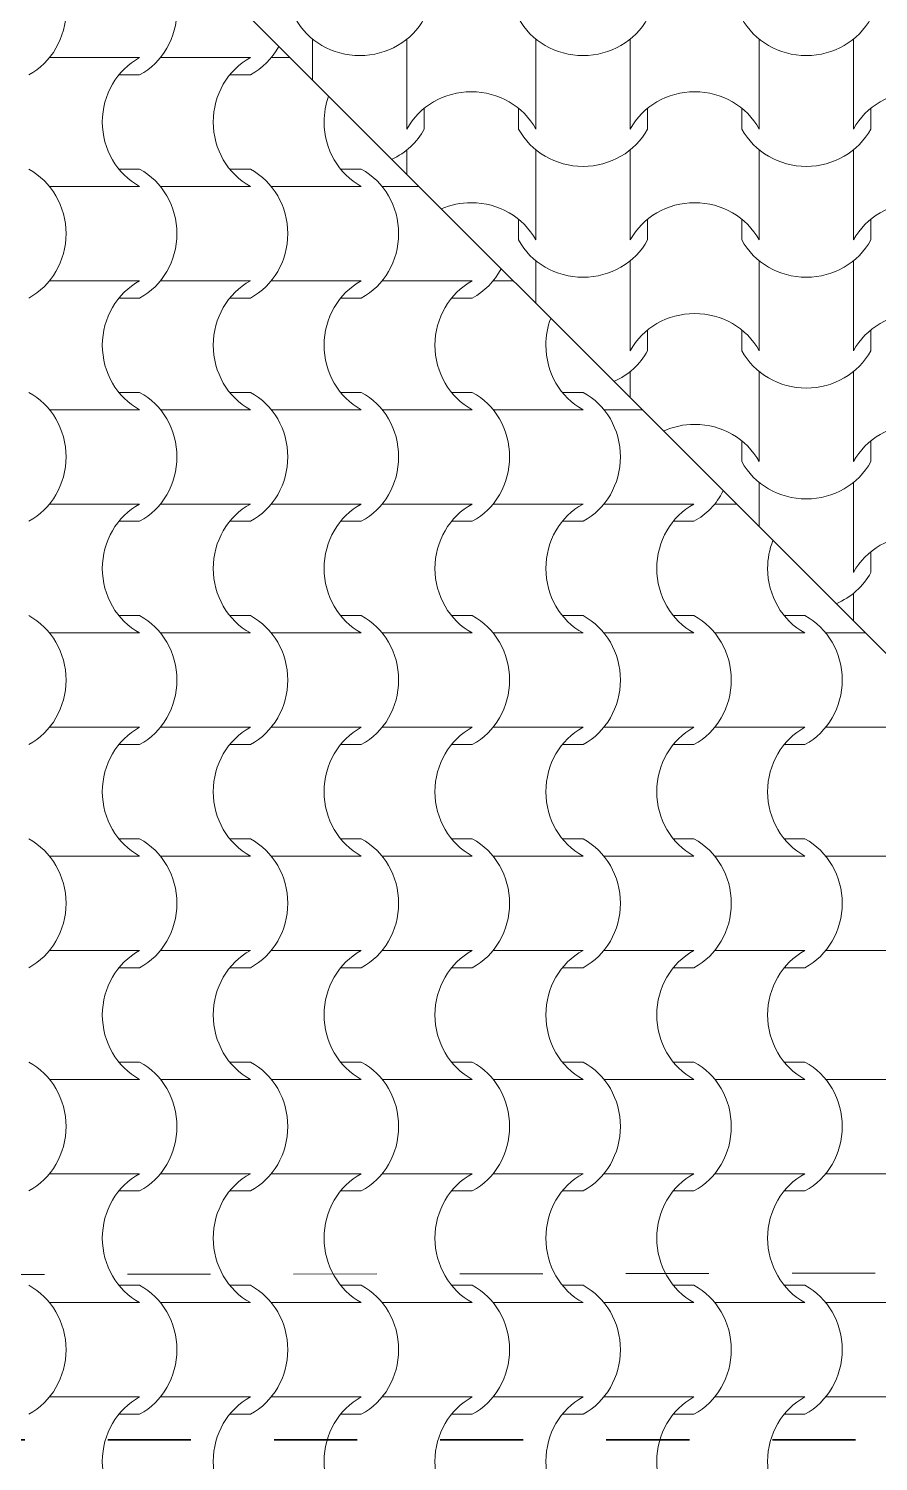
# Model space of a CAD drawing. Header units: millimetres. Extents: x -440 to 2671, y 0 to 297.
# Drawn here: x -143.7 to -122.05, y 100.95 to 137.47 of the extents above; entities that cross this region are included whole.
import ezdxf

# ---------------------------------------------------------------- set-up
doc = ezdxf.new("R2010")
doc.units = ezdxf.units.MM
doc.header["$MEASUREMENT"] = 0
doc.set_wipeout_variables(frame=1)
doc.linetypes.add('- Прекъснати линия', pattern=[4.233333, 2.116667, -2.116667])
doc.linetypes.add('Wipeout_Contour', pattern=[1000, 0, -1000])
doc.layers.add('102', color=254, linetype='Continuous', lineweight=15)
doc.layers.add('41', color=7, linetype='Continuous', lineweight=35)
doc.layers.add('65', color=7, linetype='Continuous', lineweight=20, true_color=0x4e4e4e)
doc.layers.add('85', color=7, linetype='Continuous', lineweight=20, true_color=0x404040)

# ---------------------------------------------------------------- blocks, each defined once
blk = doc.blocks.new('*X45')
at = {"layer": '102', "color": 254, "linetype": 'Continuous', "lineweight": 15}
for p, q in [((297.019, 136.728), (298.165, 136.728)), ((298.165, 136.728), (299.311, 136.728)), ((299.845, 136.728), (300.99, 136.728)), ((300.99, 136.728), (302.136, 136.728)), ((302.67, 136.728), (303.141, 136.728)), ((298.784, 136.288), (299.311, 136.288)), ((301.609, 136.288), (302.136, 136.288)), ((298.784, 133.884), (299.311, 133.884)), ((301.609, 133.884), (302.136, 133.884)), ((304.435, 133.884), (304.962, 133.884)), ((297.019, 133.444), (298.165, 133.444)), ((298.165, 133.444), (299.311, 133.444)), ((299.845, 133.444), (300.99, 133.444)), ((300.99, 133.444), (302.136, 133.444)), ((302.67, 133.444), (303.816, 133.444)), ((303.816, 133.444), (304.962, 133.444)), ((305.495, 133.444), (306.426, 133.444)), ((297.019, 131.039), (298.165, 131.039)), ((298.165, 131.039), (299.311, 131.039)), ((299.845, 131.039), (300.99, 131.039)), ((300.99, 131.039), (302.136, 131.039)), ((302.67, 131.039), (303.816, 131.039)), ((303.816, 131.039), (304.962, 131.039)), ((305.495, 131.039), (306.641, 131.039)), ((306.641, 131.039), (307.787, 131.039)), ((308.321, 131.039), (308.83, 131.039)), ((298.784, 130.599), (299.311, 130.599)), ((301.609, 130.599), (302.136, 130.599)), ((304.435, 130.599), (304.962, 130.599)), ((307.26, 130.599), (307.787, 130.599)), ((298.784, 128.194), (299.311, 128.194)), ((301.609, 128.194), (302.136, 128.194)), ((304.435, 128.194), (304.962, 128.194)), ((307.26, 128.194), (307.787, 128.194)), ((310.086, 128.194), (310.612, 128.194)), ((297.019, 127.754), (298.165, 127.754)), ((298.165, 127.754), (299.311, 127.754)), ((299.845, 127.754), (300.99, 127.754)), ((300.99, 127.754), (302.136, 127.754)), ((302.67, 127.754), (303.816, 127.754)), ((303.816, 127.754), (304.962, 127.754)), ((305.495, 127.754), (306.641, 127.754)), ((306.641, 127.754), (307.787, 127.754)), ((308.321, 127.754), (309.467, 127.754)), ((309.467, 127.754), (310.612, 127.754)), ((311.146, 127.754), (312.115, 127.754)), ((297.019, 125.349), (298.165, 125.349)), ((298.165, 125.349), (299.311, 125.349)), ((299.845, 125.349), (300.99, 125.349)), ((300.99, 125.349), (302.136, 125.349)), ((302.67, 125.349), (303.816, 125.349)), ((303.816, 125.349), (304.962, 125.349)), ((305.495, 125.349), (306.641, 125.349)), ((306.641, 125.349), (307.787, 125.349)), ((308.321, 125.349), (309.467, 125.349)), ((309.467, 125.349), (310.612, 125.349)), ((311.146, 125.349), (312.292, 125.349)), ((312.292, 125.349), (313.438, 125.349)), ((313.972, 125.349), (314.52, 125.349)), ((298.784, 124.909), (299.311, 124.909)), ((301.609, 124.909), (302.136, 124.909)), ((304.435, 124.909), (304.962, 124.909)), ((307.26, 124.909), (307.787, 124.909)), ((310.086, 124.909), (310.612, 124.909)), ((312.911, 124.909), (313.438, 124.909)), ((298.784, 122.504), (299.311, 122.504)), ((301.609, 122.504), (302.136, 122.504)), ((304.435, 122.504), (304.962, 122.504)), ((307.26, 122.504), (307.787, 122.504)), ((310.086, 122.504), (310.612, 122.504)), ((312.911, 122.504), (313.438, 122.504)), ((315.736, 122.504), (316.263, 122.504)), ((297.019, 122.064), (298.165, 122.064)), ((298.165, 122.064), (299.311, 122.064)), ((299.845, 122.064), (300.99, 122.064)), ((300.99, 122.064), (302.136, 122.064)), ((302.67, 122.064), (303.816, 122.064)), ((303.816, 122.064), (304.962, 122.064)), ((305.495, 122.064), (306.641, 122.064)), ((306.641, 122.064), (307.787, 122.064)), ((308.321, 122.064), (309.467, 122.064)), ((309.467, 122.064), (310.612, 122.064)), ((311.146, 122.064), (312.292, 122.064)), ((312.292, 122.064), (313.438, 122.064)), ((313.972, 122.064), (315.117, 122.064)), ((315.117, 122.064), (316.263, 122.064)), ((316.797, 122.064), (317.805, 122.064)), ((297.019, 119.66), (298.165, 119.66)), ((298.165, 119.66), (299.311, 119.66)), ((299.845, 119.66), (300.99, 119.66)), ((300.99, 119.66), (302.136, 119.66)), ((302.67, 119.66), (303.816, 119.66)), ((303.816, 119.66), (304.962, 119.66)), ((305.495, 119.66), (306.641, 119.66)), ((306.641, 119.66), (307.787, 119.66)), ((308.321, 119.66), (309.467, 119.66)), ((309.467, 119.66), (310.612, 119.66)), ((311.146, 119.66), (312.292, 119.66)), ((312.292, 119.66), (313.438, 119.66)), ((313.972, 119.66), (315.117, 119.66)), ((315.117, 119.66), (316.263, 119.66)), ((316.797, 119.66), (317.943, 119.66)), ((317.943, 119.66), (319.089, 119.66)), ((298.784, 119.22), (299.311, 119.22)), ((301.609, 119.22), (302.136, 119.22)), ((304.435, 119.22), (304.962, 119.22)), ((307.26, 119.22), (307.787, 119.22)), ((310.086, 119.22), (310.612, 119.22)), ((312.911, 119.22), (313.438, 119.22)), ((315.736, 119.22), (316.263, 119.22)), ((298.784, 116.815), (299.311, 116.815)), ((301.609, 116.815), (302.136, 116.815)), ((304.435, 116.815), (304.962, 116.815)), ((307.26, 116.815), (307.787, 116.815)), ((310.086, 116.815), (310.612, 116.815)), ((312.911, 116.815), (313.438, 116.815)), ((315.736, 116.815), (316.263, 116.815)), ((297.019, 116.375), (298.165, 116.375)), ((298.165, 116.375), (299.311, 116.375)), ((299.845, 116.375), (300.99, 116.375)), ((300.99, 116.375), (302.136, 116.375)), ((302.67, 116.375), (303.816, 116.375)), ((303.816, 116.375), (304.962, 116.375)), ((305.495, 116.375), (306.641, 116.375)), ((306.641, 116.375), (307.787, 116.375)), ((308.321, 116.375), (309.467, 116.375)), ((309.467, 116.375), (310.612, 116.375)), ((311.146, 116.375), (312.292, 116.375)), ((312.292, 116.375), (313.438, 116.375)), ((313.972, 116.375), (315.117, 116.375)), ((315.117, 116.375), (316.263, 116.375)), ((316.797, 116.375), (317.943, 116.375)), ((317.943, 116.375), (319.089, 116.375)), ((297.019, 113.97), (298.165, 113.97)), ((298.165, 113.97), (299.311, 113.97)), ((299.845, 113.97), (300.99, 113.97)), ((300.99, 113.97), (302.136, 113.97)), ((302.67, 113.97), (303.816, 113.97)), ((303.816, 113.97), (304.962, 113.97)), ((305.495, 113.97), (306.641, 113.97)), ((306.641, 113.97), (307.787, 113.97)), ((308.321, 113.97), (309.467, 113.97)), ((309.467, 113.97), (310.612, 113.97)), ((311.146, 113.97), (312.292, 113.97)), ((312.292, 113.97), (313.438, 113.97)), ((313.972, 113.97), (315.117, 113.97)), ((315.117, 113.97), (316.263, 113.97)), ((316.797, 113.97), (317.943, 113.97)), ((317.943, 113.97), (319.089, 113.97)), ((298.784, 113.53), (299.311, 113.53)), ((301.609, 113.53), (302.136, 113.53)), ((304.435, 113.53), (304.962, 113.53)), ((307.26, 113.53), (307.787, 113.53)), ((310.086, 113.53), (310.612, 113.53)), ((312.911, 113.53), (313.438, 113.53)), ((315.736, 113.53), (316.263, 113.53)), ((298.784, 111.125), (299.311, 111.125)), ((301.609, 111.125), (302.136, 111.125)), ((304.435, 111.125), (304.962, 111.125)), ((307.26, 111.125), (307.787, 111.125)), ((310.086, 111.125), (310.612, 111.125)), ((312.911, 111.125), (313.438, 111.125)), ((315.736, 111.125), (316.263, 111.125)), ((297.019, 110.685), (298.165, 110.685)), ((298.165, 110.685), (299.311, 110.685)), ((299.845, 110.685), (300.99, 110.685)), ((300.99, 110.685), (302.136, 110.685)), ((302.67, 110.685), (303.816, 110.685)), ((303.816, 110.685), (304.962, 110.685)), ((305.495, 110.685), (306.641, 110.685)), ((306.641, 110.685), (307.787, 110.685)), ((308.321, 110.685), (309.467, 110.685)), ((309.467, 110.685), (310.612, 110.685)), ((311.146, 110.685), (312.292, 110.685)), ((312.292, 110.685), (313.438, 110.685)), ((313.972, 110.685), (315.117, 110.685)), ((315.117, 110.685), (316.263, 110.685)), ((316.797, 110.685), (317.943, 110.685)), ((317.943, 110.685), (319.089, 110.685)), ((297.019, 108.28), (298.165, 108.28)), ((298.165, 108.28), (299.311, 108.28)), ((299.845, 108.28), (300.99, 108.28)), ((300.99, 108.28), (302.136, 108.28)), ((302.67, 108.28), (303.816, 108.28)), ((303.816, 108.28), (304.962, 108.28)), ((305.495, 108.28), (306.641, 108.28)), ((306.641, 108.28), (307.787, 108.28)), ((308.321, 108.28), (309.467, 108.28)), ((309.467, 108.28), (310.612, 108.28)), ((311.146, 108.28), (312.292, 108.28)), ((312.292, 108.28), (313.438, 108.28)), ((313.972, 108.28), (315.117, 108.28)), ((315.117, 108.28), (316.263, 108.28)), ((316.797, 108.28), (317.943, 108.28)), ((317.943, 108.28), (319.089, 108.28)), ((298.784, 107.84), (299.311, 107.84)), ((301.609, 107.84), (302.136, 107.84)), ((304.435, 107.84), (304.962, 107.84)), ((307.26, 107.84), (307.787, 107.84)), ((310.086, 107.84), (310.612, 107.84)), ((312.911, 107.84), (313.438, 107.84)), ((315.736, 107.84), (316.263, 107.84)), ((298.784, 105.436), (299.311, 105.436)), ((301.609, 105.436), (302.136, 105.436)), ((304.435, 105.436), (304.962, 105.436)), ((307.26, 105.436), (307.787, 105.436)), ((310.086, 105.436), (310.612, 105.436)), ((312.911, 105.436), (313.438, 105.436)), ((315.736, 105.436), (316.263, 105.436)), ((297.019, 104.996), (298.165, 104.996)), ((298.165, 104.996), (299.311, 104.996)), ((299.845, 104.996), (300.99, 104.996)), ((300.99, 104.996), (302.136, 104.996)), ((302.67, 104.996), (303.816, 104.996)), ((303.816, 104.996), (304.962, 104.996)), ((305.495, 104.996), (306.641, 104.996)), ((306.641, 104.996), (307.787, 104.996)), ((308.321, 104.996), (309.467, 104.996)), ((309.467, 104.996), (310.612, 104.996)), ((311.146, 104.996), (312.292, 104.996)), ((312.292, 104.996), (313.438, 104.996)), ((313.972, 104.996), (315.117, 104.996)), ((315.117, 104.996), (316.263, 104.996)), ((316.797, 104.996), (317.943, 104.996)), ((317.943, 104.996), (319.089, 104.996)), ((297.019, 102.591), (298.165, 102.591)), ((298.165, 102.591), (299.311, 102.591)), ((299.845, 102.591), (300.99, 102.591)), ((300.99, 102.591), (302.136, 102.591)), ((302.67, 102.591), (303.816, 102.591)), ((303.816, 102.591), (304.962, 102.591)), ((305.495, 102.591), (306.641, 102.591)), ((306.641, 102.591), (307.787, 102.591)), ((308.321, 102.591), (309.467, 102.591)), ((309.467, 102.591), (310.612, 102.591)), ((311.146, 102.591), (312.292, 102.591)), ((312.292, 102.591), (313.438, 102.591)), ((313.972, 102.591), (315.117, 102.591)), ((315.117, 102.591), (316.263, 102.591)), ((316.797, 102.591), (317.943, 102.591)), ((317.943, 102.591), (319.089, 102.591)), ((298.784, 102.151), (299.311, 102.151)), ((301.609, 102.151), (302.136, 102.151)), ((304.435, 102.151), (304.962, 102.151)), ((307.26, 102.151), (307.787, 102.151)), ((310.086, 102.151), (310.612, 102.151)), ((312.911, 102.151), (313.438, 102.151)), ((315.736, 102.151), (316.263, 102.151))]:
    blk.add_line(p, q, dxfattribs=at)
for centre, major_axis, start_param, end_param in [((295.709, 137.931), (0, 1.839), 3.607672, 5.817106), ((298.534, 137.931), (0, 1.839), 3.607672, 5.817106), ((301.36, 137.931), (0, 1.839), 3.607672, 4.189407), ((300.1, 135.081), (0, 1.849), 0.471039, 1.56782), ((302.925, 135.081), (0, 1.849), 0.471039, 1.56782), ((305.75, 135.081), (0, 1.849), 1.205143, 1.56782), ((300.1, 135.092), (0, 1.849), 1.573772, 2.670554), ((302.925, 135.092), (0, 1.849), 1.573772, 2.670554), ((305.75, 135.092), (0, 1.849), 1.573772, 2.670554), ((295.709, 132.241), (0, 1.839), 3.607672, 5.817106), ((298.534, 132.241), (0, 1.839), 3.607672, 5.817106), ((301.36, 132.241), (0, 1.839), 3.607672, 5.817106), ((304.185, 132.241), (0, 1.839), 3.607672, 5.817106), ((307.011, 132.241), (0, 1.839), 3.607672, 4.205241), ((300.1, 129.391), (0, 1.849), 0.471039, 1.56782), ((302.925, 129.391), (0, 1.849), 0.471039, 1.56782), ((305.75, 129.391), (0, 1.849), 0.471039, 1.56782), ((308.576, 129.391), (0, 1.849), 0.471039, 1.56782), ((311.401, 129.391), (0, 1.849), 1.188672, 1.56782), ((300.1, 129.402), (0, 1.849), 1.573772, 2.670554), ((302.925, 129.402), (0, 1.849), 1.573772, 2.670554), ((305.75, 129.402), (0, 1.849), 1.573772, 2.670554), ((308.576, 129.402), (0, 1.849), 1.573772, 2.670554), ((311.401, 129.402), (0, 1.849), 1.573772, 2.670554), ((295.709, 126.552), (0, 1.839), 3.607672, 5.817106), ((298.534, 126.552), (0, 1.839), 3.607672, 5.817106), ((301.36, 126.552), (0, 1.839), 3.607672, 5.817106), ((304.185, 126.552), (0, 1.839), 3.607672, 5.817106), ((307.011, 126.552), (0, 1.839), 3.607672, 5.817106), ((309.836, 126.552), (0, 1.839), 3.607672, 5.817106), ((312.661, 126.552), (0, 1.839), 3.607672, 4.22114), ((300.1, 123.701), (0, 1.849), 0.471039, 1.56782), ((302.925, 123.701), (0, 1.849), 0.471039, 1.56782), ((305.75, 123.701), (0, 1.849), 0.471039, 1.56782), ((308.576, 123.701), (0, 1.849), 0.471039, 1.56782), ((311.401, 123.701), (0, 1.849), 0.471039, 1.56782), ((314.226, 123.701), (0, 1.849), 0.471039, 1.56782), ((317.052, 123.701), (0, 1.849), 1.172306, 1.56782), ((300.1, 123.712), (0, 1.849), 1.573772, 2.670554), ((302.925, 123.712), (0, 1.849), 1.573772, 2.670554), ((305.75, 123.712), (0, 1.849), 1.573772, 2.670554), ((308.576, 123.712), (0, 1.849), 1.573772, 2.670554), ((311.401, 123.712), (0, 1.849), 1.573772, 2.670554), ((314.226, 123.712), (0, 1.849), 1.573772, 2.670554), ((317.052, 123.712), (0, 1.849), 1.573772, 2.670554), ((295.709, 120.862), (0, 1.839), 3.607672, 5.817106), ((298.534, 120.862), (0, 1.839), 3.607672, 5.817106), ((301.36, 120.862), (0, 1.839), 3.607672, 5.817106), ((304.185, 120.862), (0, 1.839), 3.607672, 5.817106), ((307.011, 120.862), (0, 1.839), 3.607672, 5.817106), ((309.836, 120.862), (0, 1.839), 3.607672, 5.817106), ((312.661, 120.862), (0, 1.839), 3.607672, 5.817106), ((315.487, 120.862), (0, 1.839), 3.607672, 5.817106), ((300.1, 118.012), (0, 1.849), 0.471039, 1.56782), ((302.925, 118.012), (0, 1.849), 0.471039, 1.56782), ((305.75, 118.012), (0, 1.849), 0.471039, 1.56782), ((308.576, 118.012), (0, 1.849), 0.471039, 1.56782), ((311.401, 118.012), (0, 1.849), 0.471039, 1.56782), ((314.226, 118.012), (0, 1.849), 0.471039, 1.56782), ((317.052, 118.012), (0, 1.849), 0.471039, 1.56782), ((300.1, 118.023), (0, 1.849), 1.573772, 2.670554), ((302.925, 118.023), (0, 1.849), 1.573772, 2.670554), ((305.75, 118.023), (0, 1.849), 1.573772, 2.670554), ((308.576, 118.023), (0, 1.849), 1.573772, 2.670554), ((311.401, 118.023), (0, 1.849), 1.573772, 2.670554), ((314.226, 118.023), (0, 1.849), 1.573772, 2.670554), ((317.052, 118.023), (0, 1.849), 1.573772, 2.670554), ((295.709, 115.172), (0, 1.839), 3.607672, 5.817106), ((298.534, 115.172), (0, 1.839), 3.607672, 5.817106), ((301.36, 115.172), (0, 1.839), 3.607672, 5.817106), ((304.185, 115.172), (0, 1.839), 3.607672, 5.817106), ((307.011, 115.172), (0, 1.839), 3.607672, 5.817106), ((309.836, 115.172), (0, 1.839), 3.607672, 5.817106), ((312.661, 115.172), (0, 1.839), 3.607672, 5.817106), ((315.487, 115.172), (0, 1.839), 3.607672, 5.817106), ((300.1, 112.322), (0, 1.849), 0.471039, 1.56782), ((302.925, 112.322), (0, 1.849), 0.471039, 1.56782), ((305.75, 112.322), (0, 1.849), 0.471039, 1.56782), ((308.576, 112.322), (0, 1.849), 0.471039, 1.56782), ((311.401, 112.322), (0, 1.849), 0.471039, 1.56782), ((314.226, 112.322), (0, 1.849), 0.471039, 1.56782), ((317.052, 112.322), (0, 1.849), 0.471039, 1.56782), ((300.1, 112.333), (0, 1.849), 1.573772, 2.670554), ((302.925, 112.333), (0, 1.849), 1.573772, 2.670554), ((305.75, 112.333), (0, 1.849), 1.573772, 2.670554), ((308.576, 112.333), (0, 1.849), 1.573772, 2.670554), ((311.401, 112.333), (0, 1.849), 1.573772, 2.670554), ((314.226, 112.333), (0, 1.849), 1.573772, 2.670554), ((317.052, 112.333), (0, 1.849), 1.573772, 2.670554), ((295.709, 109.483), (0, 1.839), 3.607672, 5.817106), ((298.534, 109.483), (0, 1.839), 3.607672, 5.817106), ((301.36, 109.483), (0, 1.839), 3.607672, 5.817106), ((304.185, 109.483), (0, 1.839), 3.607672, 5.817106), ((307.011, 109.483), (0, 1.839), 3.607672, 5.817106), ((309.836, 109.483), (0, 1.839), 3.607672, 5.817106), ((312.661, 109.483), (0, 1.839), 3.607672, 5.817106), ((315.487, 109.483), (0, 1.839), 3.607672, 5.817106), ((300.1, 106.633), (0, 1.849), 0.471039, 1.56782), ((302.925, 106.633), (0, 1.849), 0.471039, 1.56782), ((305.75, 106.633), (0, 1.849), 0.471039, 1.56782), ((308.576, 106.633), (0, 1.849), 0.471039, 1.56782), ((311.401, 106.633), (0, 1.849), 0.471039, 1.56782), ((314.226, 106.633), (0, 1.849), 0.471039, 1.56782), ((317.052, 106.633), (0, 1.849), 0.471039, 1.56782), ((300.1, 106.644), (0, 1.849), 1.573772, 2.670554), ((302.925, 106.644), (0, 1.849), 1.573772, 2.670554), ((305.75, 106.644), (0, 1.849), 1.573772, 2.670554), ((308.576, 106.644), (0, 1.849), 1.573772, 2.670554), ((311.401, 106.644), (0, 1.849), 1.573772, 2.670554), ((314.226, 106.644), (0, 1.849), 1.573772, 2.670554), ((317.052, 106.644), (0, 1.849), 1.573772, 2.670554), ((295.709, 103.793), (0, 1.839), 3.607672, 5.817106), ((298.534, 103.793), (0, 1.839), 3.607672, 5.817106), ((301.36, 103.793), (0, 1.839), 3.607672, 5.817106), ((304.185, 103.793), (0, 1.839), 3.607672, 5.817106), ((307.011, 103.793), (0, 1.839), 3.607672, 5.817106), ((309.836, 103.793), (0, 1.839), 3.607672, 5.817106), ((312.661, 103.793), (0, 1.839), 3.607672, 5.817106), ((315.487, 103.793), (0, 1.839), 3.607672, 5.817106), ((300.1, 100.943), (0, 1.849), 0.471039, 1.56782), ((302.925, 100.943), (0, 1.849), 0.471039, 1.56782), ((305.75, 100.943), (0, 1.849), 0.471039, 1.56782), ((308.576, 100.943), (0, 1.849), 0.471039, 1.56782), ((311.401, 100.943), (0, 1.849), 0.471039, 1.56782), ((314.226, 100.943), (0, 1.849), 0.471039, 1.56782), ((317.052, 100.943), (0, 1.849), 0.471039, 1.56782), ((300.1, 100.954), (0, 1.849), 1.573772, 2.670554), ((302.925, 100.954), (0, 1.849), 1.573772, 2.670554), ((305.75, 100.954), (0, 1.849), 1.573772, 2.670554), ((308.576, 100.954), (0, 1.849), 1.573772, 2.670554), ((311.401, 100.954), (0, 1.849), 1.573772, 2.670554), ((314.226, 100.954), (0, 1.849), 1.573772, 2.670554), ((317.052, 100.954), (0, 1.849), 1.573772, 2.670554)]:
    blk.add_ellipse(centre, major_axis=major_axis, ratio=0.939693, start_param=start_param, end_param=end_param, dxfattribs=at)
blk = doc.blocks.new('*X48')
at = {"layer": '102', "color": 254, "linetype": 'Continuous', "lineweight": 15}
for p, q in [((303.72, 137.199), (303.72, 136.15)), ((306.124, 137.199), (306.124, 136.053)), ((309.409, 137.199), (309.409, 136.053)), ((311.814, 137.199), (311.814, 136.053)), ((315.099, 137.199), (315.099, 136.053)), ((317.504, 137.199), (317.504, 136.053)), ((306.124, 136.053), (306.124, 134.907)), ((309.409, 136.053), (309.409, 134.907)), ((311.814, 136.053), (311.814, 134.907)), ((315.099, 136.053), (315.099, 134.907)), ((317.504, 136.053), (317.504, 134.907)), ((306.564, 135.434), (306.564, 134.907)), ((308.969, 135.434), (308.969, 134.907)), ((312.254, 135.434), (312.254, 134.907)), ((314.659, 135.434), (314.659, 134.907)), ((317.944, 135.434), (317.944, 134.907)), ((306.124, 134.374), (306.124, 133.745)), ((309.409, 134.374), (309.409, 133.228)), ((311.814, 134.374), (311.814, 133.228)), ((315.099, 134.374), (315.099, 133.228)), ((317.504, 134.374), (317.504, 133.228)), ((309.409, 133.228), (309.409, 132.082)), ((311.814, 133.228), (311.814, 132.082)), ((315.099, 133.228), (315.099, 132.082)), ((317.504, 133.228), (317.504, 132.082)), ((308.969, 132.609), (308.969, 132.082)), ((312.254, 132.609), (312.254, 132.082)), ((314.659, 132.609), (314.659, 132.082)), ((317.944, 132.609), (317.944, 132.082)), ((309.409, 131.548), (309.409, 130.46)), ((311.814, 131.548), (311.814, 130.403)), ((315.099, 131.548), (315.099, 130.403)), ((317.504, 131.548), (317.504, 130.403)), ((311.814, 130.403), (311.814, 129.257)), ((315.099, 130.403), (315.099, 129.257)), ((317.504, 130.403), (317.504, 129.257)), ((312.254, 129.783), (312.254, 129.257)), ((314.659, 129.783), (314.659, 129.257)), ((317.944, 129.783), (317.944, 129.257)), ((311.814, 128.723), (311.814, 128.055)), ((315.099, 128.723), (315.099, 127.577)), ((317.504, 128.723), (317.504, 127.577)), ((315.099, 127.577), (315.099, 126.431)), ((317.504, 127.577), (317.504, 126.431)), ((314.659, 126.958), (314.659, 126.431)), ((317.944, 126.958), (317.944, 126.431)), ((315.099, 125.898), (315.099, 124.77)), ((317.504, 125.898), (317.504, 124.752)), ((317.504, 124.752), (317.504, 123.606)), ((317.944, 124.133), (317.944, 123.606)), ((317.504, 123.072), (317.504, 122.366))]:
    blk.add_line(p, q, dxfattribs=at)
for centre, major_axis, start_param, end_param in [((304.922, 138.509), (1.839, 0), 3.607672, 5.817106), ((310.612, 138.509), (1.839, 0), 3.607672, 5.817106), ((316.301, 138.509), (1.839, 0), 3.607672, 5.817106), ((307.772, 134.119), (1.849, 0), 1.573772, 2.670554), ((307.761, 134.119), (1.849, 0), 0.471039, 1.56782), ((313.462, 134.119), (1.849, 0), 1.573772, 2.670554), ((313.451, 134.119), (1.849, 0), 0.471039, 1.56782), ((319.151, 134.119), (1.849, 0), 1.573772, 2.670554), ((304.922, 135.684), (1.839, 0), 5.170386, 5.817106), ((310.612, 135.684), (1.839, 0), 3.607672, 5.817106), ((316.301, 135.684), (1.839, 0), 3.607672, 5.817106), ((307.772, 131.293), (1.849, 0), 1.573772, 2.002979), ((307.761, 131.293), (1.849, 0), 0.471039, 1.56782), ((313.462, 131.293), (1.849, 0), 1.573772, 2.670554), ((313.451, 131.293), (1.849, 0), 0.471039, 1.56782), ((319.151, 131.293), (1.849, 0), 1.573772, 2.670554), ((310.612, 132.858), (1.839, 0), 3.607672, 5.817106), ((316.301, 132.858), (1.839, 0), 3.607672, 5.817106), ((313.462, 128.468), (1.849, 0), 1.573772, 2.670554), ((313.451, 128.468), (1.849, 0), 0.471039, 1.56782), ((319.151, 128.468), (1.849, 0), 1.573772, 2.670554), ((310.612, 130.033), (1.839, 0), 5.154258, 5.817106), ((316.301, 130.033), (1.839, 0), 3.607672, 5.817106), ((313.462, 125.643), (1.849, 0), 1.573772, 2.019062), ((313.451, 125.643), (1.849, 0), 0.471039, 1.56782), ((319.151, 125.643), (1.849, 0), 1.573772, 2.670554), ((316.301, 127.208), (1.839, 0), 3.607672, 5.817106), ((319.151, 122.817), (1.849, 0), 1.573772, 2.670554), ((316.301, 124.382), (1.839, 0), 5.138046, 5.817106)]:
    blk.add_ellipse(centre, major_axis=major_axis, ratio=0.939693, start_param=start_param, end_param=end_param, dxfattribs=at)

msp = doc.modelspace()

# ---------------------------------------------------------------- wipeouts: each hides what was drawn before it
at = {"color": 254, "linetype": 'Wipeout_Contour', "lineweight": 0, "ltscale": 1886.276001}
msp.add_wipeout([(-96.817, 234.498), (-231.817, 234.498), (-231.817, 111.498), (-216.817, 96.498), (-96.817, 96.498), (-165.817, 165.498)], dxfattribs=at)

# ---------------------------------------------------------------- next in the draw order: linework, layer by layer
at = {"layer": '41', "color": 7, "linetype": 'Continuous', "lineweight": 35, "flags": 128}
msp.add_lwpolyline([(-165.817, 165.498), (-96.817, 96.498)], dxfattribs=at)

# ---------------------------------------------------------------- next in the draw order: block references
at = {"layer": '65', "color": 251, "linetype": 'Continuous', "lineweight": 20, "true_color": 0x4e4e4e}
msp.add_blockref('*X45', (-440.188, 0), dxfattribs=at)

# ---------------------------------------------------------------- next in the draw order: wipeouts: each hides what was drawn before it
at = {"color": 254, "linetype": 'Wipeout_Contour', "lineweight": 0, "ltscale": 1134.820648}
msp.add_wipeout([(-80.817, 234.498), (-149.817, 165.498), (-80.817, 96.498)], dxfattribs=at)

# ---------------------------------------------------------------- next in the draw order: wipeouts: each hides what was drawn before it
at = {"color": 254, "linetype": 'Wipeout_Contour', "lineweight": 0, "ltscale": 1383.389464}
msp.add_wipeout([(-80.817, 96.498), (-149.817, 165.498), (-165.817, 165.498), (-96.817, 96.498)], dxfattribs=at)

# ---------------------------------------------------------------- next in the draw order: linework, layer by layer
at = {"layer": '41', "color": 7, "linetype": 'Continuous', "lineweight": 35, "flags": 128}
msp.add_lwpolyline([(-96.817, 96.498), (-165.817, 165.498)], dxfattribs=at)
at = {"layer": '41', "color": 7, "linetype": '- Прекъснати линия', "lineweight": 35, "flags": 128}
msp.add_lwpolyline([(-356.817, 96.498), (-356.817, 101.498), (-116.817, 101.498), (-116.817, 96.498)], close=True, dxfattribs=at)
at = {"layer": '85', "linetype": '- Прекъснати линия', "lineweight": 20}
msp.add_line((-395.184, 105.324), (-51.112, 105.854), dxfattribs=at)

# ---------------------------------------------------------------- next in the draw order: block references
at = {"layer": '65', "color": 251, "linetype": 'Continuous', "lineweight": 20, "true_color": 0x4e4e4e}
msp.add_blockref('*X48', (-440.188, 0), dxfattribs=at)

doc.saveas('drawing.dxf')
